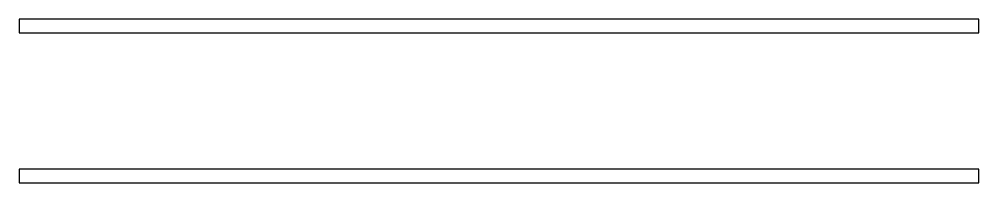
# Model space of a CAD drawing. Header units: metres. Extents: x 0 to 314, y 2 to 55.
import ezdxf

# ---------------------------------------------------------------- set-up
doc = ezdxf.new("R2010")
doc.units = ezdxf.units.M

msp = doc.modelspace()

# ---------------------------------------------------------------- linework, layer by layer
for p, q in [((313.8, 55.2), (0, 55.2)), ((0, 55.2), (0, 50.8)), ((313.8, 50.8), (313.8, 55.2)), ((0, 50.8), (313.8, 50.8)), ((313.8, 6.2), (0, 6.2)), ((0, 6.2), (0, 1.79999)), ((313.8, 1.79999), (313.8, 6.2)), ((0, 1.79999), (313.8, 1.79999))]:
    msp.add_line(p, q)

doc.saveas('drawing.dxf')
